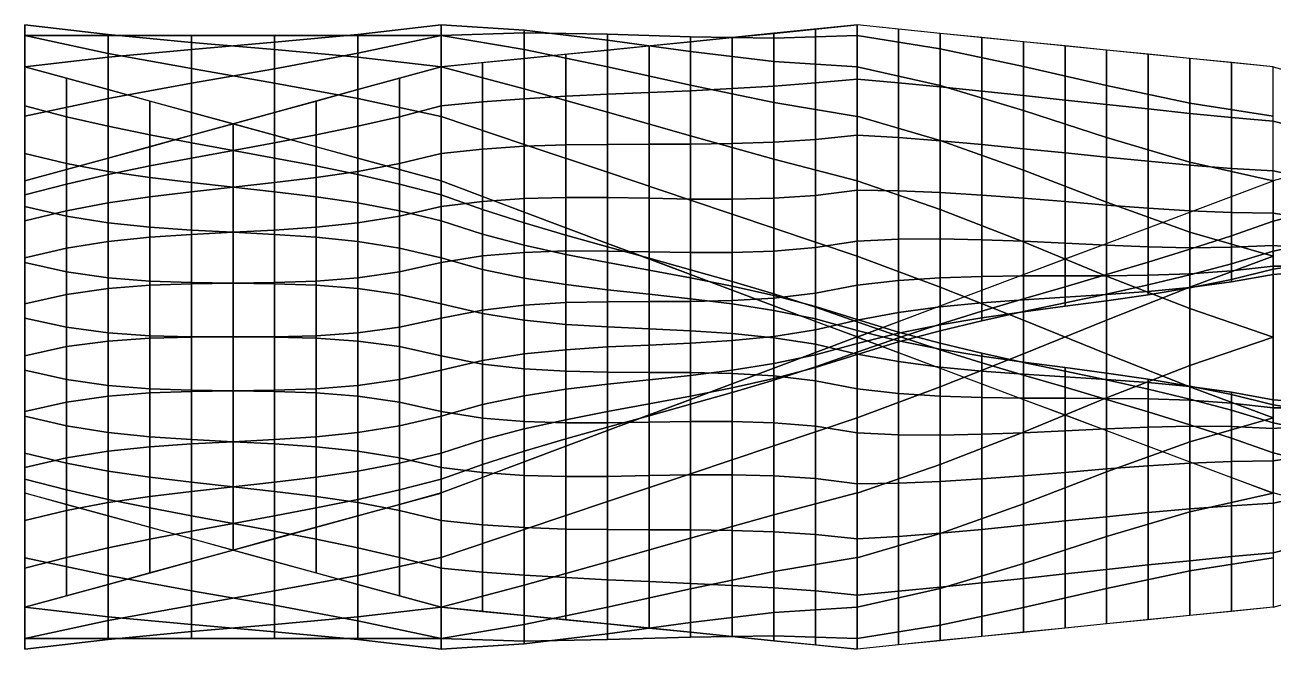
# Model space of a CAD drawing. Extents: x -33 to 54.7, y 53.9 to 60.1.
# Drawn here: x 20.68 to 32.68, y 54.01 to 60.01 of the extents above; entities that cross this region are included whole.
import ezdxf

# ---------------------------------------------------------------- set-up
doc = ezdxf.new("R2010")
doc.units = 0
doc.header["$LTSCALE"] = 2
doc.header["$MEASUREMENT"] = 0
for name, color, linetype in [('MESH1', 7, 'CONTINUOUS'), ('MESH2', 7, 'CONTINUOUS'), ('MESHGL', 7, 'CONTINUOUS')]:
    doc.layers.add(name, color=color, linetype=linetype)

# ---------------------------------------------------------------- blocks, each defined once
blk = doc.blocks.new('3')
at = {"layer": 'MESH1'}
mesh = blk.add_polymesh((6, 7), dxfattribs=at)
for k, corner in enumerate([(0, 0, 3), (0.776, 0, 2.898), (1.5, 0, 2.598), (2.121, 0, 2.121), (2.598, 0, 1.5), (2.898, 0, 0.776), (3, 0), (0.3, 0.8, 2.92), (1.047, 0.8, 2.771), (1.711, 0.8, 2.418), (2.255, 0.8, 1.89), (2.649, 0.8, 1.227), (2.873, 0.8, 0.479), (2.92, 0.8, -0.3), (0.6, 1.6, 2.839), (1.315, 1.6, 2.601), (1.935, 1.6, 2.179), (2.421, 1.6, 1.602), (2.744, 1.6, 0.914), (2.885, 1.6, 0.162), (2.839, 1.6, -0.6), (0.9, 2.4, 2.759), (1.583, 2.4, 2.418), (2.163, 2.4, 1.919), (2.598, 2.4, 1.295), (2.854, 2.4, 0.586), (2.91, 2.4, -0.162), (2.759, 2.4, -0.9), (1.2, 3.2, 2.678), (1.851, 3.2, 2.248), (2.387, 3.2, 1.68), (2.764, 3.2, 1.008), (2.949, 3.2, 0.273), (2.923, 3.2, -0.479), (2.678, 3.2, -1.2), (1.5, 4, 2.598), (2.121, 4, 2.121), (2.598, 4, 1.5), (2.898, 4, 0.776), (3, 4), (2.898, 4, -0.776), (2.598, 4, -1.5)]):
    mesh.set_mesh_vertex(divmod(k, 7), corner)

msp = doc.modelspace()

# ---------------------------------------------------------------- block references
at = {"layer": 'MESH1', "extrusion": (3.06287e-17, 0.5, -0.866025), "rotation": 270}
msp.add_blockref('3', (-32.682, 49.373, 28.505), dxfattribs=at)
at = {"layer": 'MESH1', "extrusion": (-3.06287e-17, -0.5, -0.866025), "rotation": 90}
msp.add_blockref('3', (24.682, -49.373, -28.505), dxfattribs=at)
at = {"layer": 'MESH1', "extrusion": (1.96988e-32, 3.21574e-16, -1), "rotation": 270}
msp.add_blockref('3', (-28.682, 57.011), dxfattribs=at)
at = {"layer": 'MESH2', "extrusion": (3.06287e-17, 0.5, 0.866025), "rotation": 270}
msp.add_blockref('3', (-24.682, -49.373, 28.505), dxfattribs=at)
at = {"layer": 'MESH2', "rotation": 90}
msp.add_blockref('3', (28.682, 57.011), dxfattribs=at)
at = {"layer": 'MESH2', "extrusion": (-3.06287e-17, -0.5, 0.866025), "rotation": 89.99999999999999}
msp.add_blockref('3', (32.682, 49.373, -28.505), dxfattribs=at)

# ---------------------------------------------------------------- meshes
at = {"layer": 'MESHGL'}
mesh = msp.add_polymesh((11, 11), dxfattribs=at)
for k, corner in enumerate([(28.682, 60.011), (28.682, 59.491, 0.147), (28.682, 58.952, 0.168), (28.682, 58.423, 0.062), (28.682, 57.932, -0.164), (28.682, 57.509, -0.498), (28.682, 57.174, -0.922), (28.682, 56.948, -1.412), (28.682, 56.843, -1.941), (28.682, 56.864, -2.481), (28.682, 57.011, -3), (28.282, 59.971, -0.15), (28.282, 59.453, 0.007), (28.282, 58.91, 0.046), (28.282, 58.372, -0.036), (28.282, 57.87, -0.236), (28.282, 57.431, -0.542), (28.282, 57.081, -0.94), (28.282, 56.838, -1.406), (28.282, 56.717, -1.917), (28.282, 56.724, -2.444), (28.282, 56.861, -2.96), (27.882, 59.93, -0.3), (27.882, 59.423, -0.123), (27.882, 58.884, -0.061), (27.882, 58.345, -0.116), (27.882, 57.835, -0.289), (27.882, 57.384, -0.569), (27.882, 57.017, -0.943), (27.882, 56.755, -1.39), (27.882, 56.611, -1.886), (27.882, 56.596, -2.405), (27.882, 56.711, -2.92), (27.482, 59.89, -0.45), (27.482, 59.399, -0.247), (27.482, 58.871, -0.156), (27.482, 58.335, -0.183), (27.482, 57.822, -0.328), (27.482, 57.361, -0.583), (27.482, 56.977, -0.935), (27.482, 56.692, -1.365), (27.482, 56.522, -1.85), (27.482, 56.477, -2.364), (27.482, 56.561, -2.879), (27.082, 59.85, -0.6), (27.082, 59.379, -0.366), (27.082, 58.865, -0.244), (27.082, 58.336, -0.241), (27.082, 57.822, -0.358), (27.082, 57.352, -0.588), (27.082, 56.951, -0.92), (27.082, 56.642, -1.335), (27.082, 56.443, -1.81), (27.082, 56.364, -2.321), (27.082, 56.411, -2.839), (26.682, 59.81, -0.75), (26.682, 59.362, -0.483), (26.682, 58.864, -0.329), (26.682, 58.344, -0.295), (26.682, 57.83, -0.383), (26.682, 57.351, -0.589), (26.682, 56.933, -0.901), (26.682, 56.6, -1.302), (26.682, 56.369, -1.769), (26.682, 56.254, -2.278), (26.682, 56.261, -2.799), (26.282, 59.77, -0.9), (26.282, 59.344, -0.6), (26.282, 58.863, -0.413), (26.282, 58.351, -0.348), (26.282, 57.837, -0.408), (26.282, 57.35, -0.589), (26.282, 56.915, -0.882), (26.282, 56.557, -1.269), (26.282, 56.295, -1.728), (26.282, 56.144, -2.234), (26.282, 56.111, -2.759), (25.882, 59.729, -1.05), (25.882, 59.325, -0.72), (25.882, 58.857, -0.501), (25.882, 58.352, -0.406), (25.882, 57.838, -0.438), (25.882, 57.341, -0.594), (25.882, 56.889, -0.866), (25.882, 56.508, -1.238), (25.882, 56.216, -1.689), (25.882, 56.031, -2.192), (25.882, 55.961, -2.719), (25.482, 59.689, -1.2), (25.482, 59.301, -0.843), (25.482, 58.844, -0.597), (25.482, 58.342, -0.473), (25.482, 57.824, -0.477), (25.482, 57.317, -0.608), (25.482, 56.849, -0.859), (25.482, 56.445, -1.214), (25.482, 56.127, -1.653), (25.482, 55.912, -2.151), (25.482, 55.811, -2.678), (25.082, 59.649, -1.35), (25.082, 59.271, -0.974), (25.082, 58.818, -0.704), (25.082, 58.315, -0.553), (25.082, 57.79, -0.53), (25.082, 57.27, -0.635), (25.082, 56.785, -0.862), (25.082, 56.361, -1.197), (25.082, 56.021, -1.622), (25.082, 55.784, -2.111), (25.082, 55.661, -2.638), (24.682, 59.609, -1.5), (24.682, 59.232, -1.113), (24.682, 58.776, -0.825), (24.682, 58.265, -0.652), (24.682, 57.727, -0.602), (24.682, 57.193, -0.68), (24.682, 56.692, -0.88), (24.682, 56.251, -1.191), (24.682, 55.895, -1.597), (24.682, 55.644, -2.075), (24.682, 55.511, -2.598)]):
    mesh.set_mesh_vertex(divmod(k, 11), corner)
mesh = msp.add_polymesh((11, 11), dxfattribs=at)
for k, corner in enumerate([(28.682, 60.011), (28.682, 59.491, 0.147), (28.682, 58.952, 0.168), (28.682, 58.423, 0.062), (28.682, 57.932, -0.164), (28.682, 57.509, -0.498), (28.682, 57.174, -0.922), (28.682, 56.948, -1.412), (28.682, 56.843, -1.941), (28.682, 56.864, -2.481), (28.682, 57.011, -3), (29.082, 59.971, 0.15), (29.082, 59.455, 0.286), (29.082, 58.928, 0.294), (29.082, 58.417, 0.173), (29.082, 57.951, -0.07), (29.082, 57.553, -0.42), (29.082, 57.246, -0.859), (29.082, 57.047, -1.361), (29.082, 56.965, -1.899), (29.082, 57.004, -2.442), (29.082, 57.161, -2.96), (29.482, 59.93, 0.3), (29.482, 59.416, 0.415), (29.482, 58.897, 0.399), (29.482, 58.401, 0.256), (29.482, 57.954, -0.006), (29.482, 57.58, -0.374), (29.482, 57.3, -0.825), (29.482, 57.127, -1.334), (29.482, 57.071, -1.873), (29.482, 57.134, -2.412), (29.482, 57.311, -2.92), (29.882, 59.89, 0.45), (29.882, 59.374, 0.534), (29.882, 58.861, 0.489), (29.882, 58.376, 0.319), (29.882, 57.946, 0.034), (29.882, 57.594, -0.35), (29.882, 57.339, -0.811), (29.882, 57.194, -1.324), (29.882, 57.167, -1.86), (29.882, 57.258, -2.388), (29.882, 57.461, -2.879), (30.282, 59.85, 0.6), (30.282, 59.332, 0.647), (30.282, 58.821, 0.568), (30.282, 58.345, 0.369), (30.282, 57.931, 0.06), (30.282, 57.599, -0.341), (30.282, 57.369, -0.812), (30.282, 57.252, -1.326), (30.282, 57.255, -1.854), (30.282, 57.377, -2.369), (30.282, 57.611, -2.839), (30.682, 59.81, 0.75), (30.682, 59.289, 0.757), (30.682, 58.78, 0.642), (30.682, 58.312, 0.411), (30.682, 57.912, 0.078), (30.682, 57.6, -0.34), (30.682, 57.394, -0.819), (30.682, 57.306, -1.333), (30.682, 57.34, -1.853), (30.682, 57.494, -2.351), (30.682, 57.761, -2.799), (31.082, 59.77, 0.9), (31.082, 59.245, 0.867), (31.082, 58.739, 0.716), (31.082, 58.279, 0.454), (31.082, 57.893, 0.096), (31.082, 57.6, -0.339), (31.082, 57.419, -0.826), (31.082, 57.359, -1.34), (31.082, 57.424, -1.852), (31.082, 57.611, -2.333), (31.082, 57.911, -2.759), (31.482, 59.729, 1.05), (31.482, 59.203, 0.98), (31.482, 58.7, 0.795), (31.482, 58.249, 0.503), (31.482, 57.877, 0.121), (31.482, 57.605, -0.33), (31.482, 57.449, -0.827), (31.482, 57.417, -1.342), (31.482, 57.512, -1.846), (31.482, 57.731, -2.314), (31.482, 58.061, -2.719), (31.882, 59.689, 1.2), (31.882, 59.161, 1.099), (31.882, 58.663, 0.884), (31.882, 58.224, 0.566), (31.882, 57.869, 0.162), (31.882, 57.619, -0.306), (31.882, 57.488, -0.813), (31.882, 57.484, -1.332), (31.882, 57.608, -1.833), (31.882, 57.854, -2.29), (31.882, 58.211, -2.678), (32.282, 59.649, 1.35), (32.282, 59.122, 1.227), (32.282, 58.632, 0.989), (32.282, 58.208, 0.649), (32.282, 57.873, 0.225), (32.282, 57.646, -0.259), (32.282, 57.541, -0.779), (32.282, 57.564, -1.304), (32.282, 57.715, -1.807), (32.282, 57.985, -2.26), (32.282, 58.361, -2.638), (32.682, 59.609, 1.5), (32.682, 59.086, 1.367), (32.682, 58.608, 1.116), (32.682, 58.202, 0.76), (32.682, 57.891, 0.319), (32.682, 57.691, -0.182), (32.682, 57.613, -0.716), (32.682, 57.663, -1.254), (32.682, 57.836, -1.765), (32.682, 58.124, -2.221), (32.682, 58.511, -2.598)]):
    mesh.set_mesh_vertex(divmod(k, 11), corner)
mesh = msp.add_polymesh((11, 11), dxfattribs=at)
for k, corner in enumerate([(20.682, 59.609, 1.5), (20.682, 59.232, 1.113), (20.682, 58.776, 0.825), (20.682, 58.265, 0.652), (20.682, 57.727, 0.602), (20.682, 57.193, 0.68), (20.682, 56.692, 0.88), (20.682, 56.251, 1.191), (20.682, 55.895, 1.597), (20.682, 55.644, 2.075), (20.682, 55.511, 2.598), (21.082, 59.499, 1.61), (21.082, 59.129, 1.215), (21.082, 58.679, 0.91), (21.082, 58.172, 0.712), (21.082, 57.637, 0.634), (21.082, 57.104, 0.68), (21.082, 56.601, 0.849), (21.082, 56.158, 1.131), (21.082, 55.798, 1.513), (21.082, 55.541, 1.973), (21.082, 55.401, 2.488), (21.482, 59.389, 1.72), (21.482, 59.038, 1.313), (21.482, 58.603, 0.989), (21.482, 58.108, 0.768), (21.482, 57.58, 0.663), (21.482, 57.05, 0.68), (21.482, 56.545, 0.82), (21.482, 56.094, 1.075), (21.482, 55.722, 1.433), (21.482, 55.449, 1.875), (21.482, 55.291, 2.378), (21.882, 59.279, 1.829), (21.882, 58.955, 1.408), (21.882, 58.543, 1.065), (21.882, 58.066, 0.821), (21.882, 57.549, 0.69), (21.882, 57.022, 0.68), (21.882, 56.514, 0.793), (21.882, 56.052, 1.022), (21.882, 55.663, 1.357), (21.882, 55.367, 1.78), (21.882, 55.181, 2.269), (22.282, 59.17, 1.939), (22.282, 58.879, 1.502), (22.282, 58.495, 1.139), (22.282, 58.038, 0.872), (22.282, 57.535, 0.716), (22.282, 57.012, 0.68), (22.282, 56.499, 0.767), (22.282, 56.024, 0.972), (22.282, 55.614, 1.284), (22.282, 55.29, 1.687), (22.282, 55.072, 2.159), (22.682, 59.06, 2.049), (22.682, 58.805, 1.594), (22.682, 58.451, 1.211), (22.682, 58.018, 0.922), (22.682, 57.529, 0.741), (22.682, 57.011, 0.68), (22.682, 56.493, 0.741), (22.682, 56.004, 0.922), (22.682, 55.57, 1.211), (22.682, 55.217, 1.594), (22.682, 54.962, 2.049), (23.082, 58.95, 2.159), (23.082, 58.731, 1.687), (23.082, 58.408, 1.284), (23.082, 57.997, 0.972), (23.082, 57.522, 0.767), (23.082, 57.01, 0.68), (23.082, 56.487, 0.716), (23.082, 55.984, 0.872), (23.082, 55.527, 1.139), (23.082, 55.143, 1.502), (23.082, 54.852, 1.939), (23.482, 58.84, 2.269), (23.482, 58.655, 1.78), (23.482, 58.359, 1.357), (23.482, 57.97, 1.022), (23.482, 57.508, 0.793), (23.482, 57, 0.68), (23.482, 56.473, 0.69), (23.482, 55.956, 0.821), (23.482, 55.478, 1.065), (23.482, 55.066, 1.408), (23.482, 54.742, 1.829), (23.882, 58.73, 2.378), (23.882, 58.572, 1.875), (23.882, 58.3, 1.433), (23.882, 57.928, 1.075), (23.882, 57.477, 0.82), (23.882, 56.972, 0.68), (23.882, 56.441, 0.663), (23.882, 55.914, 0.768), (23.882, 55.419, 0.989), (23.882, 54.984, 1.313), (23.882, 54.632, 1.72), (24.282, 58.621, 2.488), (24.282, 58.481, 1.973), (24.282, 58.224, 1.513), (24.282, 57.864, 1.131), (24.282, 57.42, 0.849), (24.282, 56.918, 0.68), (24.282, 56.385, 0.634), (24.282, 55.85, 0.712), (24.282, 55.343, 0.91), (24.282, 54.892, 1.215), (24.282, 54.523, 1.61), (24.682, 58.511, 2.598), (24.682, 58.378, 2.075), (24.682, 58.127, 1.597), (24.682, 57.771, 1.191), (24.682, 57.33, 0.88), (24.682, 56.829, 0.68), (24.682, 56.294, 0.602), (24.682, 55.757, 0.652), (24.682, 55.246, 0.825), (24.682, 54.789, 1.113), (24.682, 54.413, 1.5)]):
    mesh.set_mesh_vertex(divmod(k, 11), corner)
mesh = msp.add_polymesh((11, 11), dxfattribs=at)
for k, corner in enumerate([(20.682, 54.413, -1.5), (20.682, 54.789, -1.113), (20.682, 55.246, -0.825), (20.682, 55.757, -0.652), (20.682, 56.294, -0.602), (20.682, 56.829, -0.68), (20.682, 57.33, -0.88), (20.682, 57.771, -1.191), (20.682, 58.127, -1.597), (20.682, 58.378, -2.075), (20.682, 58.511, -2.598), (21.082, 54.523, -1.61), (21.082, 54.892, -1.215), (21.082, 55.343, -0.91), (21.082, 55.85, -0.712), (21.082, 56.385, -0.634), (21.082, 56.918, -0.68), (21.082, 57.42, -0.849), (21.082, 57.864, -1.131), (21.082, 58.224, -1.513), (21.082, 58.481, -1.973), (21.082, 58.621, -2.488), (21.482, 54.632, -1.72), (21.482, 54.984, -1.313), (21.482, 55.419, -0.989), (21.482, 55.914, -0.768), (21.482, 56.441, -0.663), (21.482, 56.972, -0.68), (21.482, 57.477, -0.82), (21.482, 57.928, -1.075), (21.482, 58.3, -1.433), (21.482, 58.572, -1.875), (21.482, 58.73, -2.378), (21.882, 54.742, -1.829), (21.882, 55.066, -1.408), (21.882, 55.478, -1.065), (21.882, 55.956, -0.821), (21.882, 56.473, -0.69), (21.882, 57, -0.68), (21.882, 57.508, -0.793), (21.882, 57.97, -1.022), (21.882, 58.359, -1.357), (21.882, 58.655, -1.78), (21.882, 58.84, -2.269), (22.282, 54.852, -1.939), (22.282, 55.143, -1.502), (22.282, 55.527, -1.139), (22.282, 55.984, -0.872), (22.282, 56.487, -0.716), (22.282, 57.01, -0.68), (22.282, 57.522, -0.767), (22.282, 57.997, -0.972), (22.282, 58.408, -1.284), (22.282, 58.731, -1.687), (22.282, 58.95, -2.159), (22.682, 54.962, -2.049), (22.682, 55.217, -1.594), (22.682, 55.57, -1.211), (22.682, 56.004, -0.922), (22.682, 56.493, -0.741), (22.682, 57.011, -0.68), (22.682, 57.529, -0.741), (22.682, 58.018, -0.922), (22.682, 58.451, -1.211), (22.682, 58.805, -1.594), (22.682, 59.06, -2.049), (23.082, 55.072, -2.159), (23.082, 55.29, -1.687), (23.082, 55.614, -1.284), (23.082, 56.024, -0.972), (23.082, 56.499, -0.767), (23.082, 57.012, -0.68), (23.082, 57.535, -0.716), (23.082, 58.038, -0.872), (23.082, 58.495, -1.139), (23.082, 58.879, -1.502), (23.082, 59.17, -1.939), (23.482, 55.181, -2.269), (23.482, 55.367, -1.78), (23.482, 55.663, -1.357), (23.482, 56.052, -1.022), (23.482, 56.514, -0.793), (23.482, 57.022, -0.68), (23.482, 57.549, -0.69), (23.482, 58.066, -0.821), (23.482, 58.543, -1.065), (23.482, 58.955, -1.408), (23.482, 59.279, -1.829), (23.882, 55.291, -2.378), (23.882, 55.449, -1.875), (23.882, 55.722, -1.433), (23.882, 56.094, -1.075), (23.882, 56.545, -0.82), (23.882, 57.05, -0.68), (23.882, 57.58, -0.663), (23.882, 58.108, -0.768), (23.882, 58.603, -0.989), (23.882, 59.038, -1.313), (23.882, 59.389, -1.72), (24.282, 55.401, -2.488), (24.282, 55.541, -1.973), (24.282, 55.798, -1.513), (24.282, 56.158, -1.131), (24.282, 56.601, -0.849), (24.282, 57.104, -0.68), (24.282, 57.637, -0.634), (24.282, 58.172, -0.712), (24.282, 58.679, -0.91), (24.282, 59.129, -1.215), (24.282, 59.499, -1.61), (24.682, 55.511, -2.598), (24.682, 55.644, -2.075), (24.682, 55.895, -1.597), (24.682, 56.251, -1.191), (24.682, 56.692, -0.88), (24.682, 57.193, -0.68), (24.682, 57.727, -0.602), (24.682, 58.265, -0.652), (24.682, 58.776, -0.825), (24.682, 59.232, -1.113), (24.682, 59.609, -1.5)]):
    mesh.set_mesh_vertex(divmod(k, 11), corner)
mesh = msp.add_polymesh((11, 11), dxfattribs=at)
for k, corner in enumerate([(36.682, 58.511, 2.598), (36.682, 58.124, 2.221), (36.682, 57.836, 1.765), (36.682, 57.663, 1.254), (36.682, 57.613, 0.716), (36.682, 57.691, 0.182), (36.682, 57.891, -0.319), (36.682, 58.202, -0.76), (36.682, 58.608, -1.116), (36.682, 59.086, -1.367), (36.682, 59.609, -1.5), (36.282, 58.621, 2.488), (36.282, 58.226, 2.118), (36.282, 57.92, 1.668), (36.282, 57.723, 1.161), (36.282, 57.644, 0.626), (36.282, 57.691, 0.093), (36.282, 57.86, -0.409), (36.282, 58.142, -0.853), (36.282, 58.524, -1.213), (36.282, 58.984, -1.47), (36.282, 59.499, -1.61), (35.882, 58.73, 2.378), (35.882, 58.324, 2.027), (35.882, 58, 1.592), (35.882, 57.779, 1.097), (35.882, 57.673, 0.57), (35.882, 57.691, 0.039), (35.882, 57.831, -0.466), (35.882, 58.086, -0.917), (35.882, 58.444, -1.289), (35.882, 58.886, -1.561), (35.882, 59.389, -1.72), (35.482, 58.84, 2.269), (35.482, 58.419, 1.945), (35.482, 58.076, 1.533), (35.482, 57.832, 1.055), (35.482, 57.701, 0.538), (35.482, 57.691, 0.011), (35.482, 57.804, -0.497), (35.482, 58.033, -0.959), (35.482, 58.368, -1.348), (35.482, 58.791, -1.644), (35.482, 59.279, -1.829), (35.082, 58.95, 2.159), (35.082, 58.512, 1.868), (35.082, 58.15, 1.484), (35.082, 57.883, 1.027), (35.082, 57.727, 0.524), (35.082, 57.691, 0.001), (35.082, 57.777, -0.512), (35.082, 57.982, -0.986), (35.082, 58.295, -1.397), (35.082, 58.698, -1.721), (35.082, 59.17, -1.939), (34.682, 59.06, 2.049), (34.682, 58.605, 1.794), (34.682, 58.222, 1.44), (34.682, 57.932, 1.007), (34.682, 57.752, 0.518), (34.682, 57.691), (34.682, 57.752, -0.518), (34.682, 57.932, -1.007), (34.682, 58.222, -1.44), (34.682, 58.605, -1.794), (34.682, 59.06, -2.049), (34.282, 59.17, 1.939), (34.282, 58.698, 1.721), (34.282, 58.295, 1.397), (34.282, 57.982, 0.986), (34.282, 57.777, 0.512), (34.282, 57.691, -0.001), (34.282, 57.727, -0.524), (34.282, 57.883, -1.027), (34.282, 58.15, -1.484), (34.282, 58.512, -1.868), (34.282, 58.95, -2.159), (33.882, 59.279, 1.829), (33.882, 58.791, 1.644), (33.882, 58.368, 1.348), (33.882, 58.033, 0.959), (33.882, 57.804, 0.497), (33.882, 57.691, -0.011), (33.882, 57.701, -0.538), (33.882, 57.832, -1.055), (33.882, 58.076, -1.533), (33.882, 58.419, -1.945), (33.882, 58.84, -2.269), (33.482, 59.389, 1.72), (33.482, 58.886, 1.561), (33.482, 58.444, 1.289), (33.482, 58.086, 0.917), (33.482, 57.831, 0.466), (33.482, 57.691, -0.039), (33.482, 57.673, -0.57), (33.482, 57.779, -1.097), (33.482, 58, -1.592), (33.482, 58.324, -2.027), (33.482, 58.73, -2.378), (33.082, 59.499, 1.61), (33.082, 58.984, 1.47), (33.082, 58.524, 1.213), (33.082, 58.142, 0.853), (33.082, 57.86, 0.409), (33.082, 57.691, -0.093), (33.082, 57.644, -0.626), (33.082, 57.723, -1.161), (33.082, 57.92, -1.668), (33.082, 58.226, -2.118), (33.082, 58.621, -2.488), (32.682, 59.609, 1.5), (32.682, 59.086, 1.367), (32.682, 58.608, 1.116), (32.682, 58.202, 0.76), (32.682, 57.891, 0.319), (32.682, 57.691, -0.182), (32.682, 57.613, -0.716), (32.682, 57.663, -1.254), (32.682, 57.836, -1.765), (32.682, 58.124, -2.221), (32.682, 58.511, -2.598)]):
    mesh.set_mesh_vertex(divmod(k, 11), corner)
mesh = msp.add_polymesh((11, 11), dxfattribs=at)
for k, corner in enumerate([(28.682, 54.011), (28.682, 54.53, -0.147), (28.682, 55.07, -0.168), (28.682, 55.599, -0.062), (28.682, 56.089, 0.164), (28.682, 56.513, 0.498), (28.682, 56.847, 0.922), (28.682, 57.073, 1.412), (28.682, 57.179, 1.941), (28.682, 57.157, 2.481), (28.682, 57.011, 3), (28.282, 54.051, 0.15), (28.282, 54.569, -0.007), (28.282, 55.112, -0.046), (28.282, 55.649, 0.036), (28.282, 56.152, 0.236), (28.282, 56.59, 0.542), (28.282, 56.941, 0.94), (28.282, 57.184, 1.406), (28.282, 57.305, 1.917), (28.282, 57.297, 2.444), (28.282, 57.161, 2.96), (27.882, 54.091, 0.3), (27.882, 54.599, 0.123), (27.882, 55.138, 0.061), (27.882, 55.677, 0.116), (27.882, 56.186, 0.289), (27.882, 56.637, 0.569), (27.882, 57.004, 0.943), (27.882, 57.267, 1.39), (27.882, 57.41, 1.886), (27.882, 57.425, 2.405), (27.882, 57.311, 2.92), (27.482, 54.131, 0.45), (27.482, 54.623, 0.247), (27.482, 55.151, 0.156), (27.482, 55.687, 0.183), (27.482, 56.2, 0.328), (27.482, 56.661, 0.583), (27.482, 57.045, 0.935), (27.482, 57.33, 1.365), (27.482, 57.5, 1.85), (27.482, 57.544, 2.364), (27.482, 57.461, 2.879), (27.082, 54.172, 0.6), (27.082, 54.642, 0.366), (27.082, 55.156, 0.244), (27.082, 55.685, 0.241), (27.082, 56.199, 0.358), (27.082, 56.67, 0.588), (27.082, 57.071, 0.92), (27.082, 57.379, 1.335), (27.082, 57.579, 1.81), (27.082, 57.658, 2.321), (27.082, 57.611, 2.839), (26.682, 54.212, 0.75), (26.682, 54.66, 0.483), (26.682, 55.158, 0.329), (26.682, 55.678, 0.295), (26.682, 56.192, 0.383), (26.682, 56.671, 0.589), (26.682, 57.089, 0.901), (26.682, 57.422, 1.302), (26.682, 57.653, 1.769), (26.682, 57.768, 2.278), (26.682, 57.761, 2.799), (26.282, 54.252, 0.9), (26.282, 54.677, 0.6), (26.282, 55.159, 0.413), (26.282, 55.671, 0.348), (26.282, 56.184, 0.408), (26.282, 56.672, 0.589), (26.282, 57.107, 0.882), (26.282, 57.465, 1.269), (26.282, 57.726, 1.728), (26.282, 57.878, 2.234), (26.282, 57.911, 2.759), (25.882, 54.292, 1.05), (25.882, 54.697, 0.72), (25.882, 55.164, 0.501), (25.882, 55.669, 0.406), (25.882, 56.184, 0.438), (25.882, 56.681, 0.594), (25.882, 57.132, 0.866), (25.882, 57.514, 1.238), (25.882, 57.805, 1.689), (25.882, 57.991, 2.192), (25.882, 58.061, 2.719), (25.482, 54.332, 1.2), (25.482, 54.721, 0.843), (25.482, 55.178, 0.597), (25.482, 55.679, 0.473), (25.482, 56.197, 0.477), (25.482, 56.705, 0.608), (25.482, 57.173, 0.859), (25.482, 57.577, 1.214), (25.482, 57.895, 1.653), (25.482, 58.11, 2.151), (25.482, 58.211, 2.678), (25.082, 54.373, 1.35), (25.082, 54.751, 0.974), (25.082, 55.204, 0.704), (25.082, 55.707, 0.553), (25.082, 56.232, 0.53), (25.082, 56.751, 0.635), (25.082, 57.236, 0.862), (25.082, 57.66, 1.197), (25.082, 58, 1.622), (25.082, 58.238, 2.111), (25.082, 58.361, 2.638), (24.682, 54.413, 1.5), (24.682, 54.789, 1.113), (24.682, 55.246, 0.825), (24.682, 55.757, 0.652), (24.682, 56.294, 0.602), (24.682, 56.829, 0.68), (24.682, 57.33, 0.88), (24.682, 57.771, 1.191), (24.682, 58.127, 1.597), (24.682, 58.378, 2.075), (24.682, 58.511, 2.598)]):
    mesh.set_mesh_vertex(divmod(k, 11), corner)
mesh = msp.add_polymesh((11, 11), dxfattribs=at)
for k, corner in enumerate([(28.682, 54.011), (28.682, 54.53, -0.147), (28.682, 55.07, -0.168), (28.682, 55.599, -0.062), (28.682, 56.089, 0.164), (28.682, 56.513, 0.498), (28.682, 56.847, 0.922), (28.682, 57.073, 1.412), (28.682, 57.179, 1.941), (28.682, 57.157, 2.481), (28.682, 57.011, 3), (29.082, 54.051, -0.15), (29.082, 54.567, -0.286), (29.082, 55.094, -0.294), (29.082, 55.605, -0.173), (29.082, 56.071, 0.07), (29.082, 56.468, 0.42), (29.082, 56.775, 0.859), (29.082, 56.975, 1.361), (29.082, 57.057, 1.899), (29.082, 57.018, 2.442), (29.082, 56.861, 2.96), (29.482, 54.091, -0.3), (29.482, 54.606, -0.415), (29.482, 55.125, -0.399), (29.482, 55.621, -0.256), (29.482, 56.068, 0.006), (29.482, 56.441, 0.374), (29.482, 56.722, 0.825), (29.482, 56.894, 1.334), (29.482, 56.95, 1.873), (29.482, 56.887, 2.412), (29.482, 56.711, 2.92), (29.882, 54.131, -0.45), (29.882, 54.647, -0.534), (29.882, 55.161, -0.489), (29.882, 55.646, -0.319), (29.882, 56.076, -0.034), (29.882, 56.428, 0.35), (29.882, 56.683, 0.811), (29.882, 56.827, 1.324), (29.882, 56.855, 1.86), (29.882, 56.764, 2.388), (29.882, 56.561, 2.879), (30.282, 54.172, -0.6), (30.282, 54.69, -0.647), (30.282, 55.201, -0.568), (30.282, 55.676, -0.369), (30.282, 56.091, -0.06), (30.282, 56.423, 0.341), (30.282, 56.653, 0.812), (30.282, 56.77, 1.326), (30.282, 56.766, 1.854), (30.282, 56.644, 2.369), (30.282, 56.411, 2.839), (30.682, 54.212, -0.75), (30.682, 54.733, -0.757), (30.682, 55.242, -0.642), (30.682, 55.709, -0.411), (30.682, 56.11, -0.078), (30.682, 56.422, 0.34), (30.682, 56.628, 0.819), (30.682, 56.716, 1.333), (30.682, 56.682, 1.853), (30.682, 56.527, 2.351), (30.682, 56.261, 2.799), (31.082, 54.252, -0.9), (31.082, 54.776, -0.867), (31.082, 55.283, -0.716), (31.082, 55.742, -0.454), (31.082, 56.129, -0.096), (31.082, 56.421, 0.339), (31.082, 56.603, 0.826), (31.082, 56.663, 1.34), (31.082, 56.598, 1.852), (31.082, 56.41, 2.333), (31.082, 56.111, 2.759), (31.482, 54.292, -1.05), (31.482, 54.819, -0.98), (31.482, 55.322, -0.795), (31.482, 55.773, -0.503), (31.482, 56.144, -0.121), (31.482, 56.416, 0.33), (31.482, 56.573, 0.827), (31.482, 56.605, 1.342), (31.482, 56.509, 1.846), (31.482, 56.291, 2.314), (31.482, 55.961, 2.719), (31.882, 54.332, -1.2), (31.882, 54.86, -1.099), (31.882, 55.358, -0.884), (31.882, 55.797, -0.566), (31.882, 56.152, -0.162), (31.882, 56.403, 0.306), (31.882, 56.534, 0.813), (31.882, 56.538, 1.332), (31.882, 56.414, 1.833), (31.882, 56.167, 2.29), (31.882, 55.811, 2.678), (32.282, 54.373, -1.35), (32.282, 54.899, -1.227), (32.282, 55.389, -0.989), (32.282, 55.814, -0.649), (32.282, 56.149, -0.225), (32.282, 56.376, 0.259), (32.282, 56.48, 0.779), (32.282, 56.457, 1.304), (32.282, 56.307, 1.807), (32.282, 56.037, 2.26), (32.282, 55.661, 2.638), (32.682, 54.413, -1.5), (32.682, 54.936, -1.367), (32.682, 55.414, -1.116), (32.682, 55.819, -0.76), (32.682, 56.131, -0.319), (32.682, 56.331, 0.182), (32.682, 56.408, 0.716), (32.682, 56.359, 1.254), (32.682, 56.185, 1.765), (32.682, 55.897, 2.221), (32.682, 55.511, 2.598)]):
    mesh.set_mesh_vertex(divmod(k, 11), corner)
mesh = msp.add_polymesh((11, 11), dxfattribs=at)
for k, corner in enumerate([(36.682, 55.511, -2.598), (36.682, 55.897, -2.221), (36.682, 56.185, -1.765), (36.682, 56.359, -1.254), (36.682, 56.408, -0.716), (36.682, 56.331, -0.182), (36.682, 56.131, 0.319), (36.682, 55.819, 0.76), (36.682, 55.414, 1.116), (36.682, 54.936, 1.367), (36.682, 54.413, 1.5), (36.282, 55.401, -2.488), (36.282, 55.796, -2.118), (36.282, 56.101, -1.668), (36.282, 56.299, -1.161), (36.282, 56.377, -0.626), (36.282, 56.331, -0.093), (36.282, 56.162, 0.409), (36.282, 55.879, 0.853), (36.282, 55.498, 1.213), (36.282, 55.037, 1.47), (36.282, 54.523, 1.61), (35.882, 55.291, -2.378), (35.882, 55.698, -2.027), (35.882, 56.022, -1.592), (35.882, 56.243, -1.097), (35.882, 56.348, -0.57), (35.882, 56.331, -0.039), (35.882, 56.191, 0.466), (35.882, 55.935, 0.917), (35.882, 55.577, 1.289), (35.882, 55.135, 1.561), (35.882, 54.632, 1.72), (35.482, 55.181, -2.269), (35.482, 55.603, -1.945), (35.482, 55.946, -1.533), (35.482, 56.19, -1.055), (35.482, 56.321, -0.538), (35.482, 56.331, -0.011), (35.482, 56.218, 0.497), (35.482, 55.988, 0.959), (35.482, 55.653, 1.348), (35.482, 55.231, 1.644), (35.482, 54.742, 1.829), (35.082, 55.072, -2.159), (35.082, 55.509, -1.868), (35.082, 55.872, -1.484), (35.082, 56.139, -1.027), (35.082, 56.295, -0.524), (35.082, 56.331, -0.001), (35.082, 56.244, 0.512), (35.082, 56.039, 0.986), (35.082, 55.727, 1.397), (35.082, 55.324, 1.721), (35.082, 54.852, 1.939), (34.682, 54.962, -2.049), (34.682, 55.417, -1.794), (34.682, 55.8, -1.44), (34.682, 56.089, -1.007), (34.682, 56.27, -0.518), (34.682, 56.331), (34.682, 56.27, 0.518), (34.682, 56.089, 1.007), (34.682, 55.8, 1.44), (34.682, 55.417, 1.794), (34.682, 54.962, 2.049), (34.282, 54.852, -1.939), (34.282, 55.324, -1.721), (34.282, 55.727, -1.397), (34.282, 56.039, -0.986), (34.282, 56.244, -0.512), (34.282, 56.331, 0.001), (34.282, 56.295, 0.524), (34.282, 56.139, 1.027), (34.282, 55.872, 1.484), (34.282, 55.509, 1.868), (34.282, 55.072, 2.159), (33.882, 54.742, -1.829), (33.882, 55.231, -1.644), (33.882, 55.653, -1.348), (33.882, 55.988, -0.959), (33.882, 56.218, -0.497), (33.882, 56.331, 0.011), (33.882, 56.321, 0.538), (33.882, 56.19, 1.055), (33.882, 55.946, 1.533), (33.882, 55.603, 1.945), (33.882, 55.181, 2.269), (33.482, 54.632, -1.72), (33.482, 55.135, -1.561), (33.482, 55.577, -1.289), (33.482, 55.935, -0.917), (33.482, 56.191, -0.466), (33.482, 56.331, 0.039), (33.482, 56.348, 0.57), (33.482, 56.243, 1.097), (33.482, 56.022, 1.592), (33.482, 55.698, 2.027), (33.482, 55.291, 2.378), (33.082, 54.523, -1.61), (33.082, 55.037, -1.47), (33.082, 55.498, -1.213), (33.082, 55.879, -0.853), (33.082, 56.162, -0.409), (33.082, 56.331, 0.093), (33.082, 56.377, 0.626), (33.082, 56.299, 1.161), (33.082, 56.101, 1.668), (33.082, 55.796, 2.118), (33.082, 55.401, 2.488), (32.682, 54.413, -1.5), (32.682, 54.936, -1.367), (32.682, 55.414, -1.116), (32.682, 55.819, -0.76), (32.682, 56.131, -0.319), (32.682, 56.331, 0.182), (32.682, 56.408, 0.716), (32.682, 56.359, 1.254), (32.682, 56.185, 1.765), (32.682, 55.897, 2.221), (32.682, 55.511, 2.598)]):
    mesh.set_mesh_vertex(divmod(k, 11), corner)

doc.saveas('drawing.dxf')
